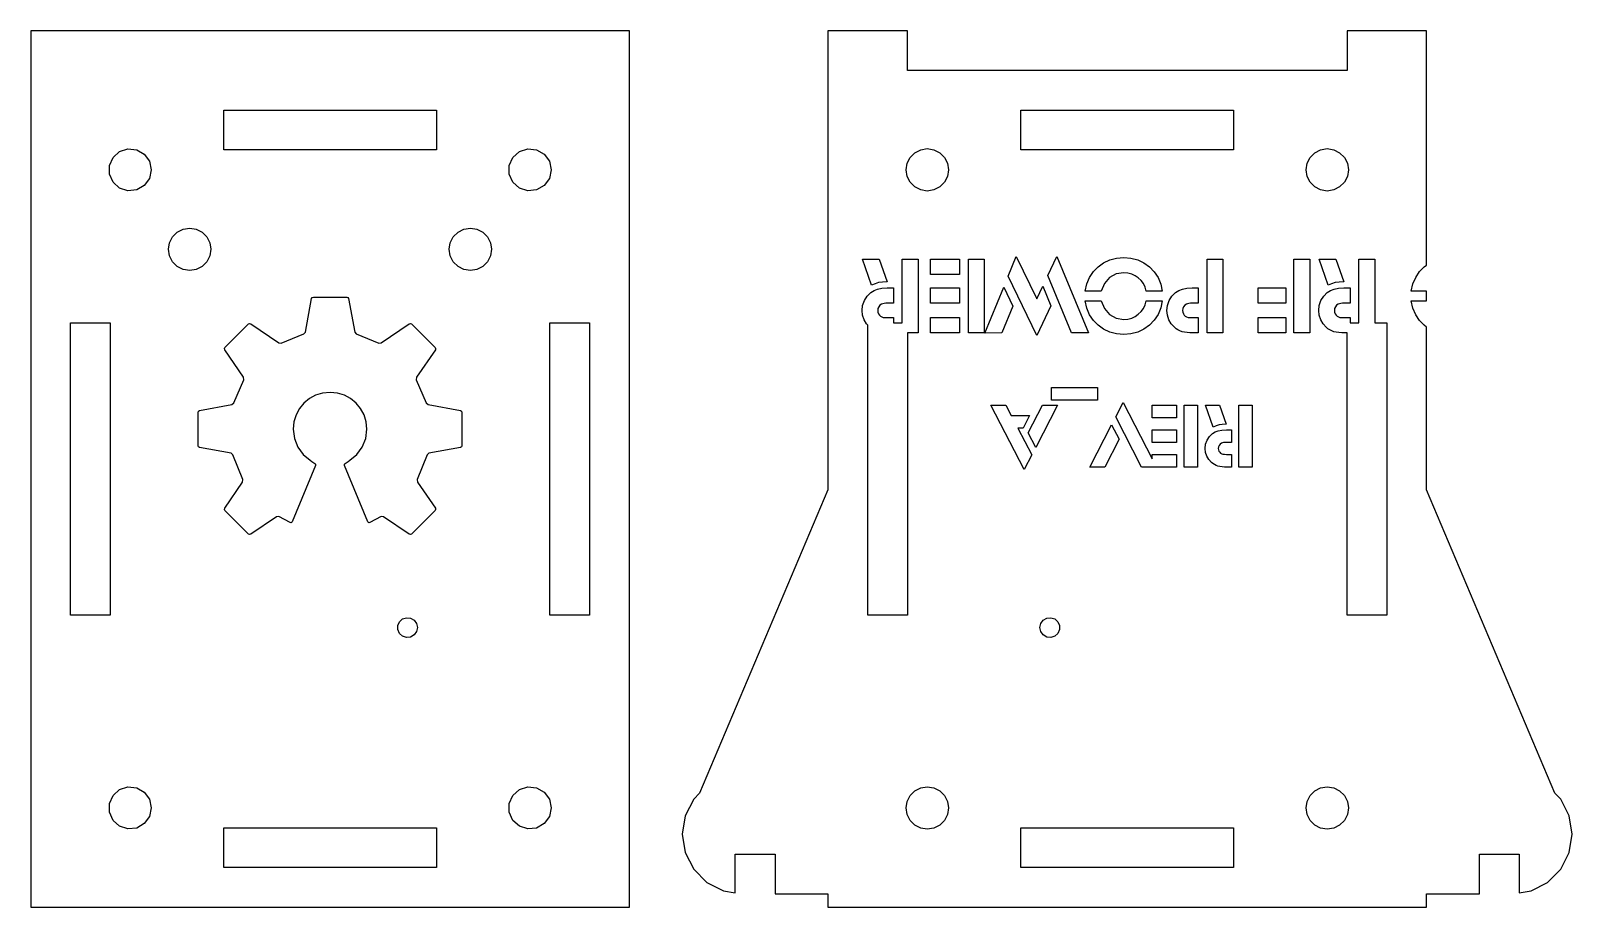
# Model space of a CAD drawing. Header units: metres. Extents: x 0 to 451, y 0 to 108.
# Drawn here: x 106.4 to 222.8, y 0 to 66.2 of the extents above; entities that cross this region are included whole.
import ezdxf

# ---------------------------------------------------------------- set-up
doc = ezdxf.new("R2010")
doc.units = ezdxf.units.M

msp = doc.modelspace()

# ---------------------------------------------------------------- linework, layer by layer
for p, q in [((151.6, 66.1965), (106.4, 66.1965)), ((106.4, 66.1965), (106.4, 0)), ((151.6, 0), (151.6, 66.1965)), ((172.6, 66.1965), (166.6, 66.1965)), ((166.6, 66.1965), (166.6, 31.5164)), ((172.6, 63.1965), (172.6, 66.1965)), ((211.8, 66.1965), (205.8, 66.1965)), ((205.8, 66.1965), (205.8, 63.1965)), ((211.8, 48.5009), (211.8, 66.1965)), ((205.8, 63.1965), (172.6, 63.1965)), ((120.967, 57.1965), (120.967, 60.1965)), ((120.967, 60.1965), (137.033, 60.1965)), ((137.033, 60.1965), (137.033, 57.1965)), ((181.167, 57.1965), (181.167, 60.1965)), ((181.167, 60.1965), (197.233, 60.1965)), ((197.233, 60.1965), (197.233, 57.1965)), ((112.606, 56.637), (113.1, 57.0821)), ((113.1, 57.0821), (113.733, 57.2877)), ((113.733, 57.2877), (114.394, 57.2182)), ((114.394, 57.2182), (114.971, 56.8855)), ((137.033, 57.1965), (120.967, 57.1965)), ((142.806, 56.637), (143.3, 57.0821)), ((143.3, 57.0821), (143.933, 57.2877)), ((143.933, 57.2877), (144.594, 57.2182)), ((144.594, 57.2182), (145.171, 56.8855)), ((173.16, 56.9909), (173.606, 57.2182)), ((173.606, 57.2182), (174.1, 57.2965)), ((174.1, 57.2965), (174.594, 57.2182)), ((174.594, 57.2182), (175.04, 56.9909)), ((197.233, 57.1965), (181.167, 57.1965)), ((203.36, 56.9909), (203.806, 57.2182)), ((203.806, 57.2182), (204.3, 57.2965)), ((204.3, 57.2965), (204.794, 57.2182)), ((204.794, 57.2182), (205.24, 56.9909)), ((112.335, 56.0292), (112.606, 56.637)), ((112.335, 55.3638), (112.335, 56.0292)), ((114.971, 56.8855), (115.362, 56.3473)), ((115.362, 56.3473), (115.5, 55.6965)), ((142.535, 56.0292), (142.806, 56.637)), ((142.535, 55.3638), (142.535, 56.0292)), ((145.171, 56.8855), (145.562, 56.3473)), ((145.562, 56.3473), (145.7, 55.6965)), ((172.5, 55.6965), (172.578, 56.1909)), ((172.578, 56.1909), (172.806, 56.637)), ((172.806, 56.637), (173.16, 56.9909)), ((175.04, 56.9909), (175.394, 56.637)), ((175.394, 56.637), (175.622, 56.1909)), ((175.622, 56.1909), (175.7, 55.6965)), ((202.7, 55.6965), (202.778, 56.1909)), ((202.778, 56.1909), (203.006, 56.637)), ((203.006, 56.637), (203.36, 56.9909)), ((205.24, 56.9909), (205.594, 56.637)), ((205.594, 56.637), (205.822, 56.1909)), ((205.822, 56.1909), (205.9, 55.6965)), ((112.606, 54.756), (112.335, 55.3638)), ((113.1, 54.3109), (112.606, 54.756)), ((115.362, 55.0457), (114.971, 54.5075)), ((115.5, 55.6965), (115.362, 55.0457)), ((142.806, 54.756), (142.535, 55.3638)), ((143.3, 54.3109), (142.806, 54.756)), ((145.562, 55.0457), (145.171, 54.5075)), ((145.7, 55.6965), (145.562, 55.0457)), ((172.578, 55.2021), (172.5, 55.6965)), ((172.806, 54.756), (172.578, 55.2021)), ((173.16, 54.4021), (172.806, 54.756)), ((175.394, 54.756), (175.04, 54.4021)), ((175.622, 55.2021), (175.394, 54.756)), ((175.7, 55.6965), (175.622, 55.2021)), ((202.778, 55.2021), (202.7, 55.6965)), ((203.006, 54.756), (202.778, 55.2021)), ((203.36, 54.4021), (203.006, 54.756)), ((205.594, 54.756), (205.24, 54.4021)), ((205.822, 55.2021), (205.594, 54.756)), ((205.9, 55.6965), (205.822, 55.2021)), ((113.733, 54.1053), (113.1, 54.3109)), ((114.394, 54.1748), (113.733, 54.1053)), ((114.971, 54.5075), (114.394, 54.1748)), ((143.933, 54.1053), (143.3, 54.3109)), ((144.594, 54.1748), (143.933, 54.1053)), ((145.171, 54.5075), (144.594, 54.1748)), ((173.606, 54.1748), (173.16, 54.4021)), ((174.1, 54.0965), (173.606, 54.1748)), ((174.594, 54.1748), (174.1, 54.0965)), ((175.04, 54.4021), (174.594, 54.1748)), ((203.806, 54.1748), (203.36, 54.4021)), ((204.3, 54.0965), (203.806, 54.1748)), ((204.794, 54.1748), (204.3, 54.0965)), ((205.24, 54.4021), (204.794, 54.1748)), ((117.46, 50.9909), (117.906, 51.2182)), ((117.906, 51.2182), (118.4, 51.2965)), ((118.4, 51.2965), (118.894, 51.2182)), ((118.894, 51.2182), (119.34, 50.9909)), ((138.66, 50.9909), (139.106, 51.2182)), ((139.106, 51.2182), (139.6, 51.2965)), ((139.6, 51.2965), (140.094, 51.2182)), ((140.094, 51.2182), (140.54, 50.9909)), ((116.8, 49.6965), (116.878, 50.1909)), ((116.878, 50.1909), (117.106, 50.637)), ((117.106, 50.637), (117.46, 50.9909)), ((119.34, 50.9909), (119.694, 50.637)), ((119.694, 50.637), (119.922, 50.1909)), ((119.922, 50.1909), (120, 49.6965)), ((138, 49.6965), (138.078, 50.1909)), ((138.078, 50.1909), (138.306, 50.637)), ((138.306, 50.637), (138.66, 50.9909)), ((140.54, 50.9909), (140.894, 50.637)), ((140.894, 50.637), (141.122, 50.1909)), ((141.122, 50.1909), (141.2, 49.6965)), ((116.878, 49.2021), (116.8, 49.6965)), ((117.106, 48.756), (116.878, 49.2021)), ((119.922, 49.2021), (119.694, 48.756)), ((120, 49.6965), (119.922, 49.2021)), ((138.078, 49.2021), (138, 49.6965)), ((138.306, 48.756), (138.078, 49.2021)), ((141.122, 49.2021), (140.894, 48.756)), ((141.2, 49.6965), (141.122, 49.2021)), ((169.2, 48.9465), (170.465, 48.9465)), ((169.891, 46.9825), (169.2, 48.9465)), ((170.465, 48.9465), (171.072, 47.2405)), ((172.211, 44.131), (172.211, 48.9465)), ((172.211, 48.9465), (173.41, 48.9465)), ((173.41, 48.9465), (173.41, 43.3785)), ((174.337, 47.7945), (174.337, 48.9465)), ((174.337, 48.9465), (176.525, 48.9465)), ((176.525, 48.9465), (176.525, 47.7945)), ((177.207, 43.3785), (177.207, 48.9465)), ((177.207, 48.9465), (178.406, 48.9465)), ((178.406, 48.9465), (178.406, 43.3785)), ((180.215, 47.6525), (180.822, 49.1385)), ((180.822, 49.1385), (182.361, 45.9495)), ((183.202, 47.7065), (183.892, 49.1385)), ((183.892, 49.1385), (186.272, 43.3785)), ((187.414, 48.6695), (187.882, 48.8905)), ((187.882, 48.8905), (188.392, 49.0285)), ((188.392, 49.0285), (188.934, 49.0745)), ((188.934, 49.0745), (189.477, 49.0275)), ((189.477, 49.0275), (189.991, 48.8865)), ((195.233, 43.3785), (195.233, 48.9465)), ((195.233, 48.9465), (196.431, 48.9465)), ((196.431, 48.9465), (196.431, 43.3785)), ((201.792, 43.3785), (201.792, 48.9465)), ((201.792, 48.9465), (202.99, 48.9465)), ((202.99, 48.9465), (202.99, 43.3785)), ((203.685, 48.9465), (204.95, 48.9465)), ((204.376, 46.9825), (203.685, 48.9465)), ((204.95, 48.9465), (205.557, 47.2405)), ((206.696, 44.131), (206.696, 48.9465)), ((206.696, 48.9465), (207.895, 48.9465)), ((207.895, 48.9465), (207.895, 44.131)), ((117.46, 48.4021), (117.106, 48.756)), ((117.906, 48.1748), (117.46, 48.4021)), ((118.4, 48.0965), (117.906, 48.1748)), ((118.894, 48.1748), (118.4, 48.0965)), ((119.34, 48.4021), (118.894, 48.1748)), ((119.694, 48.756), (119.34, 48.4021)), ((138.66, 48.4021), (138.306, 48.756)), ((139.106, 48.1748), (138.66, 48.4021)), ((139.6, 48.0965), (139.106, 48.1748)), ((140.094, 48.1748), (139.6, 48.0965)), ((140.54, 48.4021), (140.094, 48.1748)), ((140.894, 48.756), (140.54, 48.4021)), ((176.525, 47.7945), (174.337, 47.7945)), ((186.359, 47.5705), (186.646, 48.0075)), ((186.646, 48.0075), (187, 48.3745)), ((187, 48.3745), (187.414, 48.6695)), ((188.359, 47.83), (187.861, 47.5525)), ((188.942, 47.9225), (188.359, 47.83)), ((189.248, 47.8975), (188.942, 47.9225)), ((189.534, 47.8225), (189.248, 47.8975)), ((189.795, 47.7018), (189.534, 47.8225)), ((189.991, 48.8865), (190.463, 48.6615)), ((190.463, 48.6615), (190.881, 48.3625)), ((190.881, 48.3625), (191.237, 47.9925)), ((191.237, 47.9925), (191.526, 47.5545)), ((210.982, 47.5705), (211.269, 48.0075)), ((211.269, 48.0075), (211.623, 48.3745)), ((211.623, 48.3745), (211.8, 48.5009)), ((169.824, 46.4185), (170.076, 46.5833)), ((170.152, 47.0975), (169.891, 46.9825)), ((170.076, 46.5833), (170.348, 46.6915)), ((170.419, 47.1745), (170.152, 47.0975)), ((170.348, 46.6915), (170.673, 46.7507)), ((170.717, 47.22), (170.419, 47.1745)), ((170.673, 46.7507), (171.08, 46.7705)), ((171.072, 47.2405), (170.717, 47.22)), ((171.08, 46.7705), (171.538, 46.7705)), ((171.538, 46.7705), (171.538, 45.6185)), ((174.337, 45.6185), (174.337, 46.7705)), ((174.337, 46.7705), (176.525, 46.7705)), ((176.525, 46.7705), (176.525, 45.6185)), ((178.443, 43.3615), (179.874, 46.8265)), ((179.874, 46.8265), (180.572, 45.3975)), ((182.361, 43.1865), (180.215, 47.6525)), ((182.361, 45.9495), (182.819, 46.9095)), ((182.819, 46.9095), (183.426, 45.4235)), ((184.982, 43.3785), (183.202, 47.7065)), ((186.03, 46.5325), (186.149, 47.075)), ((186.149, 47.075), (186.359, 47.5705)), ((187.476, 47.112), (187.237, 46.5325)), ((187.861, 47.5525), (187.476, 47.112)), ((190.033, 47.5395), (189.795, 47.7018)), ((190.24, 47.3387), (190.033, 47.5395)), ((190.415, 47.1025), (190.24, 47.3387)), ((190.55, 46.833), (190.415, 47.1025)), ((190.64, 46.5325), (190.55, 46.833)), ((191.526, 47.5545), (191.733, 47.0625)), ((191.733, 47.0625), (191.846, 46.5325)), ((192.845, 46.4185), (193.096, 46.5833)), ((193.096, 46.5833), (193.369, 46.6915)), ((193.369, 46.6915), (193.693, 46.7507)), ((193.693, 46.7507), (194.101, 46.7705)), ((194.101, 46.7705), (194.559, 46.7705)), ((194.559, 46.7705), (194.559, 45.6185)), ((199.079, 45.6185), (199.079, 46.7705)), ((199.079, 46.7705), (201.168, 46.7705)), ((201.168, 46.7705), (201.168, 45.6185)), ((204.309, 46.4185), (204.561, 46.5833)), ((204.637, 47.0975), (204.376, 46.9825)), ((204.561, 46.5833), (204.833, 46.6915)), ((204.904, 47.1745), (204.637, 47.0975)), ((204.833, 46.6915), (205.158, 46.7507)), ((205.203, 47.22), (204.904, 47.1745)), ((205.158, 46.7507), (205.565, 46.7705)), ((205.557, 47.2405), (205.203, 47.22)), ((205.565, 46.7705), (206.023, 46.7705)), ((206.023, 46.7705), (206.023, 45.6185)), ((210.653, 46.5325), (210.772, 47.075)), ((210.772, 47.075), (210.982, 47.5705)), ((127.134, 43.4434), (127.605, 45.9746)), ((127.605, 45.9746), (127.651, 46.0512)), ((127.651, 46.0512), (127.735, 46.0832)), ((127.735, 46.0832), (130.254, 46.0832)), ((130.254, 46.0832), (130.338, 46.0512)), ((130.338, 46.0512), (130.385, 45.9746)), ((130.385, 45.9746), (130.856, 43.4434)), ((169.175, 45.0705), (169.218, 45.4543)), ((169.218, 45.4543), (169.346, 45.8195)), ((169.346, 45.8195), (169.551, 46.1473)), ((169.551, 46.1473), (169.824, 46.4185)), ((170.528, 45.469), (170.435, 45.3575)), ((170.647, 45.5475), (170.528, 45.469)), ((170.741, 45.584), (170.647, 45.5475)), ((170.839, 45.6055), (170.741, 45.584)), ((170.966, 45.6153), (170.839, 45.6055)), ((171.147, 45.6185), (170.966, 45.6153)), ((171.538, 45.6185), (171.147, 45.6185)), ((176.525, 45.6185), (174.337, 45.6185)), ((180.572, 45.3975), (179.724, 43.3785)), ((183.426, 45.4235), (182.361, 43.1865)), ((187.237, 46.5325), (186.03, 46.5325)), ((186.149, 45.2498), (186.03, 45.7915)), ((186.03, 45.7915), (187.237, 45.7915)), ((187.237, 45.7915), (187.476, 45.2123)), ((190.415, 45.2265), (190.55, 45.4963)), ((190.55, 45.4963), (190.64, 45.7915)), ((191.846, 46.5325), (190.64, 46.5325)), ((190.64, 45.7915), (191.846, 45.7915)), ((191.846, 45.7915), (191.733, 45.2618)), ((192.196, 45.0705), (192.239, 45.4543)), ((192.239, 45.4543), (192.367, 45.8195)), ((192.367, 45.8195), (192.571, 46.1473)), ((192.571, 46.1473), (192.845, 46.4185)), ((193.549, 45.469), (193.456, 45.3575)), ((193.669, 45.5475), (193.549, 45.469)), ((193.762, 45.584), (193.669, 45.5475)), ((193.86, 45.6055), (193.762, 45.584)), ((193.987, 45.6153), (193.86, 45.6055)), ((194.168, 45.6185), (193.987, 45.6153)), ((194.559, 45.6185), (194.168, 45.6185)), ((201.168, 45.6185), (199.079, 45.6185)), ((203.66, 45.0705), (203.703, 45.4543)), ((203.703, 45.4543), (203.831, 45.8195)), ((203.831, 45.8195), (204.036, 46.1473)), ((204.036, 46.1473), (204.309, 46.4185)), ((205.013, 45.469), (204.92, 45.3575)), ((205.132, 45.5475), (205.013, 45.469)), ((205.226, 45.584), (205.132, 45.5475)), ((205.324, 45.6055), (205.226, 45.584)), ((205.451, 45.6153), (205.324, 45.6055)), ((205.632, 45.6185), (205.451, 45.6153)), ((206.023, 45.6185), (205.632, 45.6185)), ((211.8, 46.5325), (210.653, 46.5325)), ((210.772, 45.2498), (210.653, 45.7915)), ((210.653, 45.7915), (211.8, 45.7915)), ((211.8, 45.7915), (211.8, 46.5325)), ((169.213, 44.7123), (169.175, 45.0705)), ((169.325, 44.3755), (169.213, 44.7123)), ((169.504, 44.0695), (169.325, 44.3755)), ((170.376, 45.2218), (170.356, 45.0705)), ((170.356, 45.0705), (170.371, 44.942)), ((170.371, 44.942), (170.415, 44.8225)), ((170.435, 45.3575), (170.376, 45.2218)), ((170.415, 44.8225), (170.481, 44.7185)), ((170.481, 44.7185), (170.564, 44.6365)), ((170.564, 44.6365), (170.661, 44.5845)), ((170.661, 44.5845), (170.768, 44.5525)), ((170.768, 44.5525), (170.904, 44.536)), ((170.904, 44.536), (171.088, 44.5305)), ((171.088, 44.5305), (171.538, 44.5305)), ((171.538, 44.5305), (171.538, 44.131)), ((174.337, 43.3785), (174.337, 44.5305)), ((174.337, 44.5305), (176.525, 44.5305)), ((176.525, 44.5305), (176.525, 43.3785)), ((186.359, 44.7545), (186.149, 45.2498)), ((186.646, 44.3175), (186.359, 44.7545)), ((187, 43.9505), (186.646, 44.3175)), ((187.476, 45.2123), (187.861, 44.7725)), ((187.861, 44.7725), (188.359, 44.495)), ((188.359, 44.495), (188.942, 44.4025)), ((188.942, 44.4025), (189.248, 44.4275)), ((189.248, 44.4275), (189.534, 44.5025)), ((189.534, 44.5025), (189.795, 44.6233)), ((189.795, 44.6233), (190.033, 44.7855)), ((190.033, 44.7855), (190.24, 44.9873)), ((190.24, 44.9873), (190.415, 45.2265)), ((191.237, 44.3325), (190.881, 43.9625)), ((191.526, 44.7705), (191.237, 44.3325)), ((191.733, 45.2618), (191.526, 44.7705)), ((192.233, 44.7123), (192.196, 45.0705)), ((192.346, 44.3755), (192.233, 44.7123)), ((192.524, 44.0695), (192.346, 44.3755)), ((193.397, 45.2218), (193.377, 45.0705)), ((193.377, 45.0705), (193.392, 44.942)), ((193.392, 44.942), (193.436, 44.8225)), ((193.456, 45.3575), (193.397, 45.2218)), ((193.436, 44.8225), (193.502, 44.7185)), ((193.502, 44.7185), (193.585, 44.6365)), ((193.585, 44.6365), (193.682, 44.5845)), ((193.682, 44.5845), (193.79, 44.5525)), ((193.79, 44.5525), (193.926, 44.536)), ((193.926, 44.536), (194.11, 44.5305)), ((194.11, 44.5305), (194.559, 44.5305)), ((194.559, 44.5305), (194.559, 43.3785)), ((199.079, 43.3785), (199.079, 44.5305)), ((199.079, 44.5305), (201.168, 44.5305)), ((201.168, 44.5305), (201.168, 43.3785)), ((203.698, 44.7123), (203.66, 45.0705)), ((203.81, 44.3755), (203.698, 44.7123)), ((203.989, 44.0695), (203.81, 44.3755)), ((204.861, 45.2218), (204.841, 45.0705)), ((204.841, 45.0705), (204.856, 44.942)), ((204.856, 44.942), (204.9, 44.8225)), ((204.92, 45.3575), (204.861, 45.2218)), ((204.9, 44.8225), (204.967, 44.7185)), ((204.967, 44.7185), (205.049, 44.6365)), ((205.049, 44.6365), (205.146, 44.5845)), ((205.146, 44.5845), (205.253, 44.5525)), ((205.253, 44.5525), (205.389, 44.536)), ((205.389, 44.536), (205.573, 44.5305)), ((205.573, 44.5305), (206.023, 44.5305)), ((206.023, 44.5305), (206.023, 44.131)), ((210.982, 44.7545), (210.772, 45.2498)), ((211.269, 44.3175), (210.982, 44.7545)), ((211.623, 43.9505), (211.269, 44.3175)), ((109.4, 22.0655), (109.4, 44.131)), ((109.4, 44.131), (112.4, 44.131)), ((112.4, 44.131), (112.4, 22.0655)), ((121.057, 42.274), (122.838, 44.0549)), ((122.838, 44.0549), (122.92, 44.0917)), ((122.92, 44.0917), (123.007, 44.0706)), ((123.007, 44.0706), (125.122, 42.6194)), ((125.312, 42.6056), (127.009, 43.3001)), ((127.009, 43.3001), (127.134, 43.4434)), ((130.856, 43.4434), (130.981, 43.3001)), ((130.981, 43.3001), (132.677, 42.6056)), ((132.867, 42.6194), (134.982, 44.0706)), ((134.982, 44.0706), (135.069, 44.0917)), ((135.069, 44.0917), (135.151, 44.0549)), ((135.151, 44.0549), (136.932, 42.274)), ((145.6, 22.0655), (145.6, 44.131)), ((145.6, 44.131), (148.6, 44.131)), ((148.6, 44.131), (148.6, 22.0655)), ((169.6, 43.9624), (169.504, 44.0695)), ((169.6, 22.0655), (169.6, 43.9624)), ((171.538, 44.131), (172.211, 44.131)), ((173.41, 43.3785), (172.6, 43.3785)), ((172.6, 43.3785), (172.6, 22.0655)), ((176.525, 43.3785), (174.337, 43.3785)), ((178.406, 43.3785), (177.207, 43.3785)), ((179.724, 43.3785), (178.443, 43.3615)), ((186.272, 43.3785), (184.982, 43.3785)), ((187.414, 43.6555), (187, 43.9505)), ((187.882, 43.4345), (187.414, 43.6555)), ((188.392, 43.2965), (187.882, 43.4345)), ((188.934, 43.2505), (188.392, 43.2965)), ((189.477, 43.2975), (188.934, 43.2505)), ((189.991, 43.4385), (189.477, 43.2975)), ((190.463, 43.6635), (189.991, 43.4385)), ((190.881, 43.9625), (190.463, 43.6635)), ((192.762, 43.8055), (192.524, 44.0695)), ((192.896, 43.6968), (192.762, 43.8055)), ((193.032, 43.6045), (192.896, 43.6968)), ((193.177, 43.529), (193.032, 43.6045)), ((193.34, 43.4705), (193.177, 43.529)), ((193.518, 43.4278), (193.34, 43.4705)), ((193.714, 43.3995), (193.518, 43.4278)), ((193.933, 43.3838), (193.714, 43.3995)), ((194.184, 43.3785), (193.933, 43.3838)), ((194.559, 43.3785), (194.184, 43.3785)), ((196.431, 43.3785), (195.233, 43.3785)), ((201.168, 43.3785), (199.079, 43.3785)), ((202.99, 43.3785), (201.792, 43.3785)), ((204.226, 43.8055), (203.989, 44.0695)), ((204.36, 43.6968), (204.226, 43.8055)), ((204.496, 43.6045), (204.36, 43.6968)), ((204.642, 43.529), (204.496, 43.6045)), ((204.804, 43.4705), (204.642, 43.529)), ((204.983, 43.4278), (204.804, 43.4705)), ((205.178, 43.3995), (204.983, 43.4278)), ((205.398, 43.3838), (205.178, 43.3995)), ((205.648, 43.3785), (205.398, 43.3838)), ((205.8, 43.3785), (205.648, 43.3785)), ((205.8, 22.0655), (205.8, 43.3785)), ((206.023, 44.131), (206.696, 44.131)), ((207.895, 44.131), (208.8, 44.131)), ((208.8, 44.131), (208.8, 22.0655)), ((211.8, 43.8241), (211.623, 43.9505)), ((211.8, 31.5164), (211.8, 43.8241)), ((121.02, 42.1921), (121.057, 42.274)), ((121.041, 42.1049), (121.02, 42.1921)), ((122.468, 40.0266), (121.041, 42.1049)), ((125.122, 42.6194), (125.312, 42.6056)), ((132.677, 42.6056), (132.867, 42.6194)), ((136.948, 42.1049), (135.522, 40.0266)), ((136.932, 42.274), (136.969, 42.1921)), ((136.969, 42.1921), (136.948, 42.1049)), ((121.729, 38.0873), (122.479, 39.8375)), ((122.479, 39.8375), (122.468, 40.0266)), ((135.522, 40.0266), (135.51, 39.8375)), ((135.51, 39.8375), (136.26, 38.0873)), ((127.437, 38.4128), (127.025, 38.0727)), ((127.91, 38.6696), (127.437, 38.4128)), ((128.433, 38.8319), (127.91, 38.6696)), ((128.994, 38.8886), (128.433, 38.8319)), ((129.556, 38.8319), (128.994, 38.8886)), ((130.079, 38.6696), (129.556, 38.8319)), ((130.552, 38.4128), (130.079, 38.6696)), ((130.964, 38.0727), (130.552, 38.4128)), ((183.478, 38.2992), (183.478, 39.2592)), ((183.478, 39.2592), (186.966, 39.2592)), ((186.966, 39.2592), (186.966, 38.2992)), ((119.029, 37.3769), (119.06, 37.4608)), ((119.029, 34.8582), (119.029, 37.3769)), ((119.06, 37.4608), (119.137, 37.5077)), ((119.137, 37.5077), (121.584, 37.9628)), ((121.584, 37.9628), (121.729, 38.0873)), ((126.685, 37.6605), (126.428, 37.1873)), ((127.025, 38.0727), (126.685, 37.6605)), ((131.304, 37.6605), (130.964, 38.0727)), ((131.561, 37.1873), (131.304, 37.6605)), ((136.26, 38.0873), (136.405, 37.9628)), ((136.405, 37.9628), (138.852, 37.5077)), ((138.852, 37.5077), (138.929, 37.4608)), ((138.929, 37.4608), (138.96, 37.3767)), ((138.96, 37.3767), (138.96, 34.8581)), ((178.901, 37.9153), (180.031, 37.9153)), ((181.419, 33.0693), (178.901, 37.9153)), ((180.031, 37.9153), (180.429, 37.1472)), ((181.726, 35.8223), (182.801, 37.9153)), ((183.924, 37.9153), (182.284, 34.7273)), ((182.801, 37.9153), (183.924, 37.9153)), ((186.966, 38.2992), (183.478, 38.2992)), ((188.328, 37.0432), (188.893, 38.1243)), ((188.893, 38.1243), (191.089, 33.8598)), ((191.089, 36.9552), (191.089, 37.9153)), ((191.089, 37.9153), (192.924, 37.9153)), ((192.924, 37.9153), (192.924, 36.9552)), ((193.496, 33.2433), (193.496, 37.9153)), ((193.496, 37.9153), (194.501, 37.9153)), ((194.501, 37.9153), (194.501, 33.2433)), ((195.107, 37.9153), (196.167, 37.9153)), ((195.686, 36.2672), (195.107, 37.9153)), ((196.167, 37.9153), (196.676, 36.4832)), ((197.632, 33.2433), (197.632, 37.9153)), ((197.632, 37.9153), (198.637, 37.9153)), ((198.637, 37.9153), (198.637, 33.2433)), ((126.266, 36.6644), (126.209, 36.103)), ((126.209, 36.103), (126.301, 35.3901)), ((126.428, 37.1873), (126.266, 36.6644)), ((131.723, 36.6644), (131.561, 37.1873)), ((131.688, 35.3901), (131.78, 36.103)), ((131.78, 36.103), (131.723, 36.6644)), ((180.429, 37.1472), (181.824, 37.1472)), ((181.329, 36.1873), (180.931, 36.1873)), ((180.931, 36.1873), (181.984, 34.1573)), ((181.824, 37.1472), (181.329, 36.1873)), ((186.374, 33.2483), (188.014, 36.4292)), ((188.014, 36.4292), (188.579, 35.3413)), ((190.281, 33.2483), (188.328, 37.0432)), ((192.924, 36.9552), (191.089, 36.9552)), ((195.905, 36.3627), (195.686, 36.2672)), ((196.129, 36.4272), (195.905, 36.3627)), ((196.379, 36.4657), (196.129, 36.4272)), ((196.676, 36.4832), (196.379, 36.4657)), ((126.301, 35.3901), (126.562, 34.7457)), ((131.427, 34.7457), (131.688, 35.3901)), ((182.284, 34.7273), (181.726, 35.8223)), ((188.579, 35.3413), (187.497, 33.2483)), ((191.089, 35.0993), (191.089, 36.0593)), ((191.089, 36.0593), (192.924, 36.0593)), ((192.924, 35.0993), (191.089, 35.0993)), ((192.924, 36.0593), (192.924, 35.0993)), ((195.086, 34.6483), (195.122, 34.9668)), ((195.122, 34.9668), (195.229, 35.2703)), ((195.229, 35.2703), (195.401, 35.542)), ((195.401, 35.542), (195.63, 35.7673)), ((195.63, 35.7673), (195.841, 35.9038)), ((195.841, 35.9038), (196.07, 35.9933)), ((196.07, 35.9933), (196.342, 36.0428)), ((196.221, 34.9765), (196.143, 34.8843)), ((196.321, 35.0413), (196.221, 34.9765)), ((196.399, 35.071), (196.321, 35.0413)), ((196.342, 36.0428), (196.683, 36.0593)), ((196.481, 35.0883), (196.399, 35.071)), ((196.588, 35.0965), (196.481, 35.0883)), ((196.739, 35.0993), (196.588, 35.0965)), ((196.683, 36.0593), (197.067, 36.0593)), ((197.067, 35.0993), (196.739, 35.0993)), ((197.067, 36.0593), (197.067, 35.0993)), ((119.061, 34.7741), (119.029, 34.8582)), ((119.137, 34.7276), (119.061, 34.7741)), ((121.524, 34.2833), (119.137, 34.7276)), ((121.666, 34.1577), (121.524, 34.2833)), ((122.411, 32.2962), (121.666, 34.1577)), ((126.562, 34.7457), (126.968, 34.1935)), ((126.968, 34.1935), (127.494, 33.7567)), ((127.494, 33.7567), (127.63, 33.6529)), ((130.359, 33.6529), (130.494, 33.7567)), ((130.494, 33.7567), (131.021, 34.1935)), ((131.021, 34.1935), (131.427, 34.7457)), ((136.323, 34.1576), (135.578, 32.2961)), ((136.464, 34.2831), (136.323, 34.1576)), ((138.852, 34.7274), (136.464, 34.2831)), ((138.928, 34.774), (138.852, 34.7274)), ((138.96, 34.8581), (138.928, 34.774)), ((181.984, 34.1573), (181.419, 33.0693)), ((191.089, 33.8598), (191.089, 34.2033)), ((191.089, 34.2033), (192.924, 34.2033)), ((192.924, 34.2033), (192.924, 33.2433)), ((195.118, 34.351), (195.086, 34.6483)), ((195.212, 34.0713), (195.118, 34.351)), ((195.362, 33.817), (195.212, 34.0713)), ((195.56, 33.5983), (195.362, 33.817)), ((196.093, 34.772), (196.076, 34.6473)), ((196.076, 34.6473), (196.089, 34.542)), ((196.089, 34.542), (196.125, 34.4443)), ((196.143, 34.8843), (196.093, 34.772)), ((196.125, 34.4443), (196.181, 34.3583)), ((196.181, 34.3583), (196.251, 34.2903)), ((196.251, 34.2903), (196.333, 34.2475)), ((196.333, 34.2475), (196.422, 34.2213)), ((196.422, 34.2213), (196.536, 34.2078)), ((196.536, 34.2078), (196.69, 34.2033)), ((196.69, 34.2033), (197.067, 34.2033)), ((197.067, 34.2033), (197.067, 33.2433)), ((127.896, 33.3623), (126.131, 29.0977)), ((127.63, 33.6529), (127.844, 33.5218)), ((127.844, 33.5218), (127.898, 33.4512)), ((127.898, 33.4512), (127.896, 33.3623)), ((130.091, 33.4512), (130.145, 33.5218)), ((130.093, 33.3623), (130.091, 33.4512)), ((131.858, 29.0976), (130.093, 33.3623)), ((130.145, 33.5218), (130.359, 33.6529)), ((187.497, 33.2483), (186.374, 33.2483)), ((191.089, 33.2483), (190.281, 33.2483)), ((191.089, 33.2433), (191.089, 33.2483)), ((192.924, 33.2433), (191.089, 33.2433)), ((194.501, 33.2433), (193.496, 33.2433)), ((195.673, 33.5075), (195.56, 33.5983)), ((195.787, 33.4313), (195.673, 33.5075)), ((195.909, 33.3685), (195.787, 33.4313)), ((196.045, 33.3203), (195.909, 33.3685)), ((196.195, 33.2845), (196.045, 33.3203)), ((196.359, 33.2613), (196.195, 33.2845)), ((196.543, 33.2478), (196.359, 33.2613)), ((196.753, 33.2433), (196.543, 33.2478)), ((197.067, 33.2433), (196.753, 33.2433)), ((198.637, 33.2433), (197.632, 33.2433)), ((121.041, 30.1301), (122.397, 32.1061)), ((122.397, 32.1061), (122.411, 32.2962)), ((135.578, 32.2961), (135.592, 32.1059)), ((135.592, 32.1059), (136.948, 30.13)), ((166.6, 31.5164), (156.909, 8.61139)), ((221.491, 8.61139), (211.8, 31.5164)), ((121.02, 30.0428), (121.041, 30.1301)), ((121.057, 29.9608), (121.02, 30.0428)), ((122.838, 28.1799), (121.057, 29.9608)), ((124.948, 29.4966), (123.007, 28.1643)), ((125.134, 29.5029), (124.948, 29.4966)), ((125.99, 29.0459), (125.134, 29.5029)), ((132.855, 29.5027), (131.999, 29.0457)), ((133.041, 29.4963), (132.855, 29.5027)), ((134.982, 28.1642), (133.041, 29.4963)), ((136.932, 29.9607), (135.151, 28.1797)), ((136.969, 30.0427), (136.932, 29.9607)), ((136.948, 30.13), (136.969, 30.0427)), ((122.92, 28.1432), (122.838, 28.1799)), ((123.007, 28.1643), (122.92, 28.1432)), ((126.072, 29.0403), (125.99, 29.0459)), ((126.131, 29.0977), (126.072, 29.0403)), ((131.917, 29.0403), (131.858, 29.0976)), ((131.999, 29.0457), (131.917, 29.0403)), ((135.069, 28.1431), (134.982, 28.1642)), ((135.151, 28.1797), (135.069, 28.1431)), ((112.4, 22.0655), (109.4, 22.0655)), ((134.116, 21.2759), (134.243, 21.5608)), ((134.116, 20.9641), (134.116, 21.2759)), ((134.243, 20.6792), (134.116, 20.9641)), ((134.243, 21.5608), (134.475, 21.7695)), ((134.475, 21.7695), (134.772, 21.8659)), ((134.772, 21.8659), (135.082, 21.8333)), ((135.082, 21.8333), (135.352, 21.6774)), ((135.352, 21.6774), (135.535, 21.425)), ((135.535, 21.425), (135.6, 21.12)), ((135.6, 21.12), (135.535, 20.8149)), ((148.6, 22.0655), (145.6, 22.0655)), ((172.6, 22.0655), (169.6, 22.0655)), ((182.6, 21.12), (182.665, 21.425)), ((182.665, 20.8149), (182.6, 21.12)), ((182.665, 21.425), (182.848, 21.6774)), ((182.848, 21.6774), (183.118, 21.8333)), ((183.118, 21.8333), (183.428, 21.8659)), ((183.428, 21.8659), (183.725, 21.7695)), ((183.725, 21.7695), (183.957, 21.5608)), ((183.957, 21.5608), (184.084, 21.2759)), ((184.084, 20.9641), (183.957, 20.6792)), ((184.084, 21.2759), (184.084, 20.9641)), ((208.8, 22.0655), (205.8, 22.0655)), ((134.475, 20.4705), (134.243, 20.6792)), ((134.772, 20.3741), (134.475, 20.4705)), ((135.082, 20.4067), (134.772, 20.3741)), ((135.352, 20.5626), (135.082, 20.4067)), ((135.535, 20.8149), (135.352, 20.5626)), ((182.848, 20.5626), (182.665, 20.8149)), ((183.118, 20.4067), (182.848, 20.5626)), ((183.428, 20.3741), (183.118, 20.4067)), ((183.725, 20.4705), (183.428, 20.3741)), ((183.957, 20.6792), (183.725, 20.4705)), ((112.335, 7.83266), (112.606, 8.44044)), ((112.606, 8.44044), (113.1, 8.88564)), ((113.1, 8.88564), (113.733, 9.09123)), ((113.733, 9.09123), (114.394, 9.02168)), ((114.394, 9.02168), (114.971, 8.68903)), ((114.971, 8.68903), (115.362, 8.15077)), ((115.362, 8.15077), (115.5, 7.5)), ((142.535, 7.83266), (142.806, 8.44044)), ((142.806, 8.44044), (143.3, 8.88564)), ((143.3, 8.88564), (143.933, 9.09123)), ((143.933, 9.09123), (144.594, 9.02168)), ((144.594, 9.02168), (145.171, 8.68903)), ((145.171, 8.68903), (145.562, 8.15077)), ((145.562, 8.15077), (145.7, 7.5)), ((156.459, 8.16139), (155.82, 6.90694)), ((156.909, 8.61139), (156.459, 8.16139)), ((172.578, 7.99442), (172.806, 8.44044)), ((172.806, 8.44044), (173.16, 8.79442)), ((173.16, 8.79442), (173.606, 9.02168)), ((173.606, 9.02168), (174.1, 9.09999)), ((174.1, 9.09999), (174.594, 9.02168)), ((174.594, 9.02168), (175.04, 8.79442)), ((175.04, 8.79442), (175.394, 8.44044)), ((175.394, 8.44044), (175.622, 7.99442)), ((202.778, 7.99442), (203.006, 8.44044)), ((203.006, 8.44044), (203.36, 8.79442)), ((203.36, 8.79442), (203.806, 9.02168)), ((203.806, 9.02168), (204.3, 9.09999)), ((204.3, 9.09999), (204.794, 9.02168)), ((204.794, 9.02168), (205.24, 8.79442)), ((205.24, 8.79442), (205.594, 8.44044)), ((205.594, 8.44044), (205.822, 7.99442)), ((221.941, 8.16139), (221.491, 8.61139)), ((222.58, 6.90694), (221.941, 8.16139)), ((112.335, 7.16733), (112.335, 7.83266)), ((112.606, 6.55954), (112.335, 7.16733)), ((115.5, 7.5), (115.362, 6.84921)), ((142.535, 7.16733), (142.535, 7.83266)), ((142.806, 6.55954), (142.535, 7.16733)), ((145.7, 7.5), (145.562, 6.84921)), ((172.5, 7.5), (172.578, 7.99442)), ((172.578, 7.00557), (172.5, 7.5)), ((172.806, 6.55954), (172.578, 7.00557)), ((175.622, 7.00557), (175.394, 6.55954)), ((175.622, 7.99442), (175.7, 7.5)), ((175.7, 7.5), (175.622, 7.00557)), ((202.7, 7.5), (202.778, 7.99442)), ((202.778, 7.00557), (202.7, 7.5)), ((203.006, 6.55954), (202.778, 7.00557)), ((205.822, 7.00557), (205.594, 6.55954)), ((205.822, 7.99442), (205.9, 7.5)), ((205.9, 7.5), (205.822, 7.00557)), ((113.1, 6.11435), (112.606, 6.55954)), ((113.733, 5.90875), (113.1, 6.11435)), ((114.394, 5.9783), (113.733, 5.90875)), ((114.971, 6.31096), (114.394, 5.9783)), ((115.362, 6.84921), (114.971, 6.31096)), ((120.967, 3), (120.967, 6)), ((120.967, 6), (137.033, 6)), ((137.033, 6), (137.033, 3)), ((143.3, 6.11435), (142.806, 6.55954)), ((143.933, 5.90875), (143.3, 6.11435)), ((144.594, 5.9783), (143.933, 5.90875)), ((145.171, 6.31096), (144.594, 5.9783)), ((145.562, 6.84921), (145.171, 6.31096)), ((155.82, 6.90694), (155.6, 5.51637)), ((173.16, 6.20557), (172.806, 6.55954)), ((173.606, 5.9783), (173.16, 6.20557)), ((174.1, 5.89999), (173.606, 5.9783)), ((174.594, 5.9783), (174.1, 5.89999)), ((175.04, 6.20557), (174.594, 5.9783)), ((175.394, 6.55954), (175.04, 6.20557)), ((181.167, 3), (181.167, 6)), ((181.167, 6), (197.233, 6)), ((197.233, 6), (197.233, 3)), ((203.36, 6.20557), (203.006, 6.55954)), ((203.806, 5.9783), (203.36, 6.20557)), ((204.3, 5.89999), (203.806, 5.9783)), ((204.794, 5.9783), (204.3, 5.89999)), ((205.24, 6.20557), (204.794, 5.9783)), ((205.594, 6.55954), (205.24, 6.20557)), ((222.8, 5.51637), (222.58, 6.90694)), ((155.6, 5.51637), (155.82, 4.12579)), ((222.58, 4.12579), (222.8, 5.51637)), ((155.82, 4.12579), (156.459, 2.87134)), ((159.6, 1.09557), (159.6, 4.01637)), ((159.6, 4.01637), (162.6, 4.01637)), ((162.6, 4.01637), (162.6, 1.01637)), ((215.8, 1.01637), (215.8, 4.01637)), ((215.8, 4.01637), (218.8, 4.01637)), ((218.8, 4.01637), (218.8, 1.09557)), ((221.941, 2.87134), (222.58, 4.12579)), ((137.033, 3), (120.967, 3)), ((156.459, 2.87134), (157.455, 1.87579)), ((197.233, 3), (181.167, 3)), ((220.945, 1.87579), (221.941, 2.87134)), ((157.455, 1.87579), (158.709, 1.23662)), ((158.709, 1.23662), (159.6, 1.09557)), ((218.8, 1.09557), (219.691, 1.23662)), ((219.691, 1.23662), (220.945, 1.87579)), ((106.4, 0), (151.6, 0)), ((162.6, 1.01637), (166.6, 1.01637)), ((166.6, 1.01637), (166.6, 0)), ((166.6, 0), (211.8, 0)), ((211.8, 1.01637), (215.8, 1.01637)), ((211.8, 0), (211.8, 1.01637))]:
    msp.add_line(p, q)

doc.saveas('drawing.dxf')
